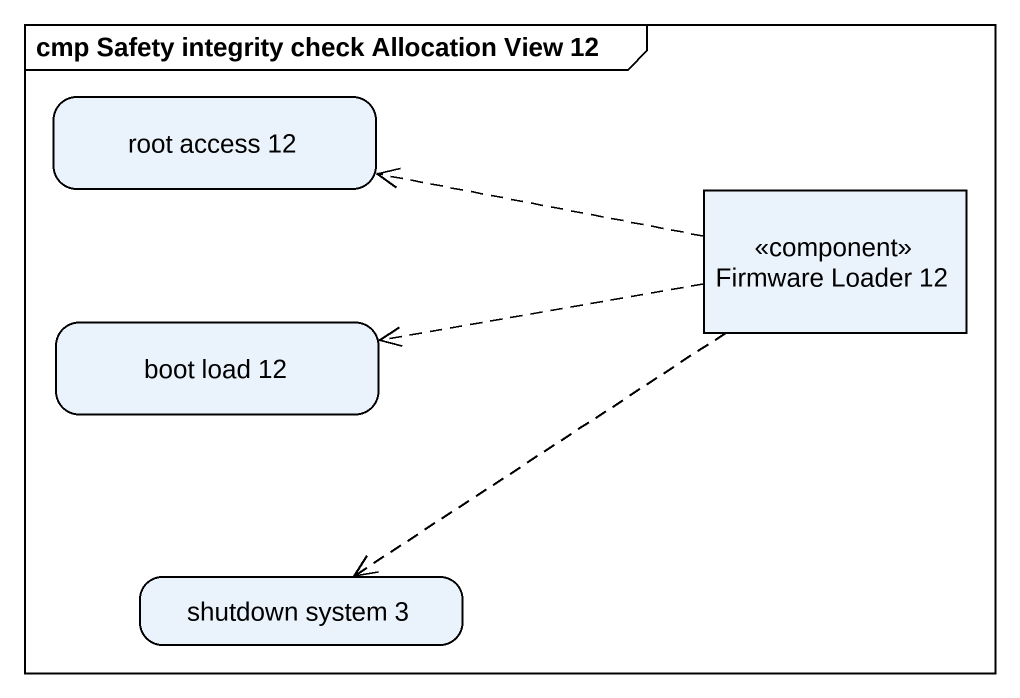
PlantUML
@startuml
mainframe cmp Safety integrity check Allocation View 12
hide empty description
state "root access 12" as root_access_12
state "Firmware Loader 12" as Firmware_Loader_12 <<component>>
state "boot load 12" as boot_load_12
state "shutdown system 3" as shutdown_system_3
Firmware_Loader_12 -left[dashed]-> root_access_12
Firmware_Loader_12 -left[dashed]-> boot_load_12
Firmware_Loader_12 -[dashed]-> shutdown_system_3
@enduml
